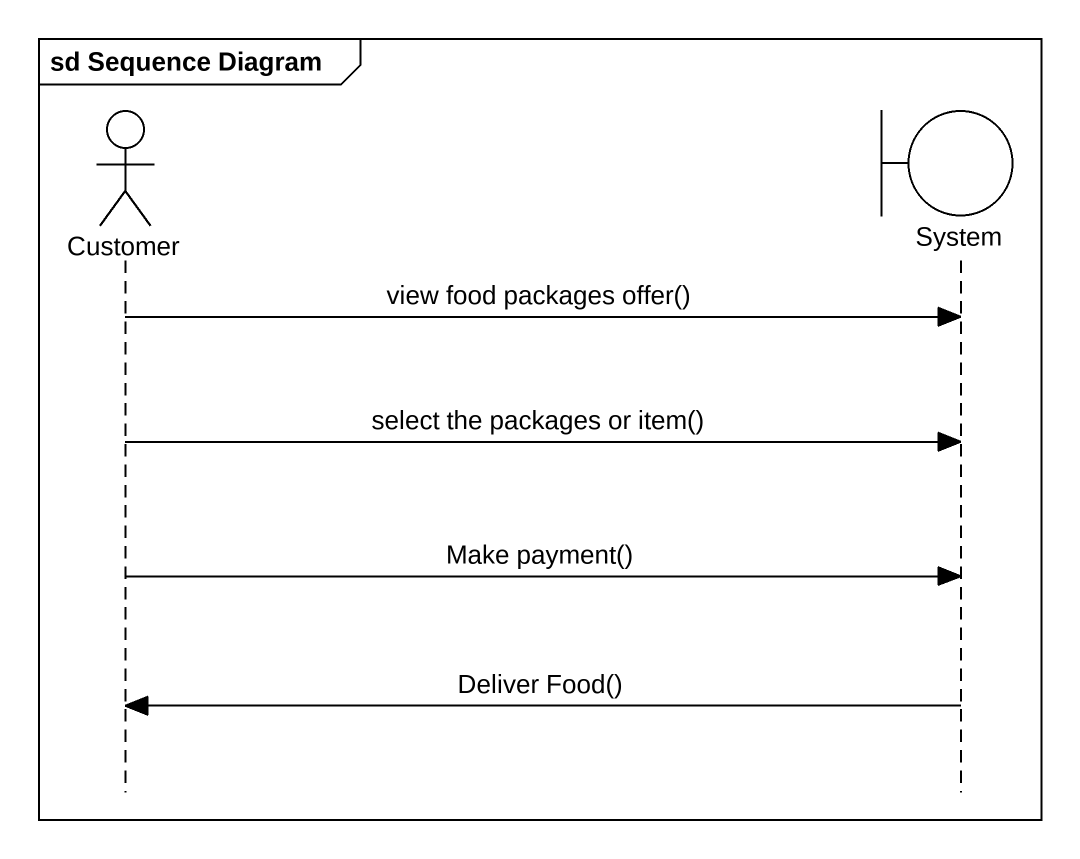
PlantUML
@startuml
mainframe sd Sequence Diagram
hide footbox
actor Customer
boundary System

Customer -> System : view food packages offer()
Customer -> System : select the packages or item()
Customer -> System : Make payment()
System -> Customer : Deliver Food()
@enduml
